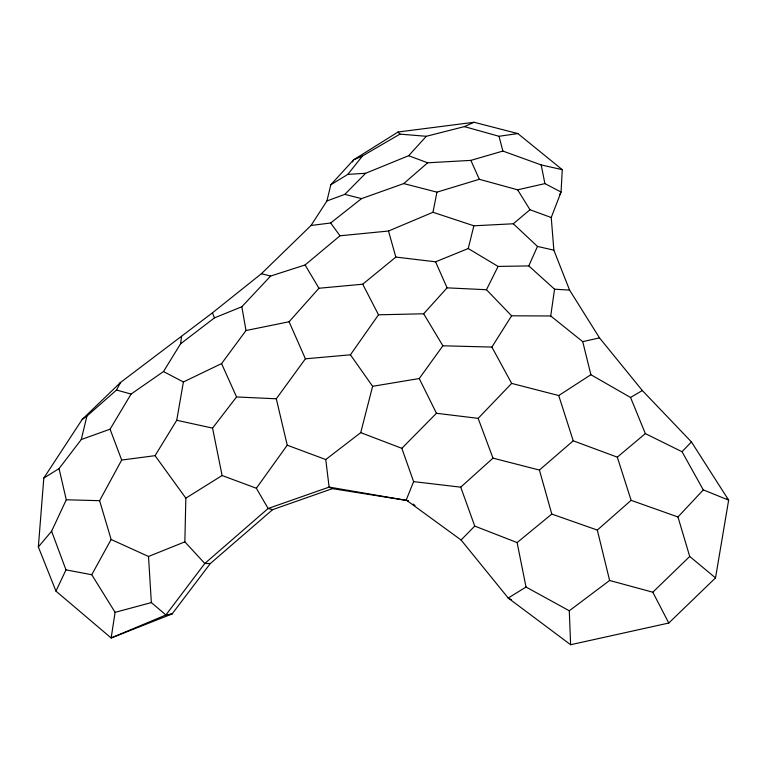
<?xml version="1.0" encoding="UTF-8"?>
<svg xmlns="http://www.w3.org/2000/svg" width="767" height="767" viewBox="0 0 767 767"><rect width="100%" height="100%" fill="white"/><g stroke="black" fill="none" stroke-linecap="round" stroke-linejoin="round"><path stroke-width="1.15" d="M210.321 563.534L204.808 563.486L184.857 541.857L185.844 498.147L155.059 455.665L121.685 460.047L99.614 500.688L111.129 539.489L91.752 574.713L115.098 612.344L111.148 637.971L172.096 613.945L210.321 563.534L272.64 509.643L332.418 488.637L408.236 500.678L329.129 487.093L268.114 508.492L204.808 563.486L165.912 614.961L111.148 637.971L55.972 591.146L38.35 546.948L43.805 478.071L82.194 419.424L120.601 382.407L212.411 312.859L261.394 273.723L311.028 225.479L326.934 200.944L330.807 184.789L353.587 159.833L398.044 132.01L474.073 122.269L517.83 133.563L562.278 169.67L561.051 192.028L551.243 217.531L553.86 250.167L569.574 290.089L599.506 337.892L642.334 390.537L691.422 441.897L728.65 500.142L715.515 577.896L668.776 623.034L570.629 644.731L508.224 598.039L461.082 539.997L406.213 500.026L413.614 481.618L401.841 448.321L360.72 432.646L325.754 459.548L287.242 445.205L276.293 398.792L305.4 358.812L350.414 354.805L378.505 314.806L423.672 313.78L447.084 287.846L486.47 289.725L511.608 315.803L550.725 315.975L582.728 341.641L590.887 374.718L630.551 397.469L645.344 433.604L682.036 451.734L703.301 489.883L728.65 500.142L727.078 498.339M550.725 315.975L554.551 289.197L528.779 265.909L498.09 266.427L468.244 248.546L435.57 261.806L395.839 257.079L362.724 284.212L318.947 288.248L289.101 321.757L245.996 330.529L221.567 363.596L183.399 381.976L163.486 371.564L131.099 394.046L110.074 429.184L81.273 439.549L59.049 468.599L43.805 478.071M163.486 371.564L180.533 343.846L181.606 336.445M155.059 455.665L176.746 420.278L183.399 381.976M180.533 343.846L214.482 317.854L241.845 306.752L270.617 276.053L305.093 264.97L339.992 235.785L388.505 231.03L432.981 212.277L436.941 192.153L479.327 179.296L517.629 189.813L544.906 183.62L561.051 192.028L559.431 195.221M81.273 439.549L86.92 416.059L116.517 390.048L120.601 382.407L119.23 384.305M468.244 248.546L473.862 225.805L513.315 223.772L529.978 209.736L551.243 217.531M360.72 432.646L372.618 386.309L350.414 354.805M528.779 265.909L537.466 246.428L513.315 223.772M38.35 546.948L51.6 531.234L66.278 499.777L59.049 468.599M55.972 591.146L65.972 569.871L51.6 531.234M486.47 289.725L498.09 266.427M352.513 161.962L353.587 159.833L362.503 155.95L399.952 134.129L426.327 136.286L464.38 126.613L474.073 122.269M372.618 386.309L419.242 378.543L442.885 345.792L491.887 347.077L511.608 315.803M272.64 509.643L268.114 508.492L256.36 488.243L287.242 445.205M256.36 488.243L222.104 475.521L212.564 428.111L236.552 396.951L276.293 398.792M330.807 184.789L347.796 174.397L362.503 155.95M347.796 174.397L365.658 173.275L408.648 155.711L426.327 136.286M715.515 577.896L689.715 556.468L677.97 516.977L703.301 489.883M682.036 451.734L691.422 441.897M401.841 448.321L436.452 413.269L478.157 418.36L511.656 383.404L558.731 395.542L590.887 374.718M461.082 539.997L474.744 526.095L460.737 487.17L413.614 481.618M326.934 200.944L344.834 194.367L365.658 173.275M570.629 644.731L569.287 610.772L609.621 580.475L652.813 592.21L689.715 556.468M460.737 487.17L492.989 458.148L539.422 470.056L573.237 440.804L617.31 457.161L631.126 500.333L677.97 516.977M539.422 470.056L551.799 514.072L597.311 530.074L631.126 500.333M311.028 225.479L330.654 222.996L361.545 198.615L403.739 183.581L427.66 162.796L470.861 160.38L502.884 151.061L541.186 164.934L562.278 169.67M617.31 457.161L645.344 433.604M474.744 526.095L517.111 542.576L551.799 514.072M82.194 419.424L86.92 416.059M185.844 498.147L222.104 475.521M569.287 610.772L526.018 587.033L508.224 598.039L511.349 599.717M630.551 397.469L642.334 390.537M111.129 539.489L148.51 556.468L184.857 541.857M115.098 612.344L151.348 602.584L165.912 614.961L172.096 613.945L167.513 615.057M582.728 341.641L599.506 337.892M464.38 126.613L499.02 136.286L517.83 133.563M66.278 499.777L99.614 500.688M554.551 289.197L569.574 290.089M65.972 569.871L91.752 574.713M176.746 420.278L212.564 428.111M537.466 246.428L553.86 250.167M344.834 194.367L361.545 198.615M261.394 273.723L270.617 276.053M403.739 183.581L436.941 192.153M116.517 390.048L131.099 394.046M432.981 212.277L473.862 225.805M408.648 155.711L427.66 162.796M332.418 488.637L329.129 487.093L325.754 459.548M413.087 504.092L415.024 505.463M398.044 132.01L399.952 134.129M330.654 222.996L339.992 235.785M517.629 189.813L529.978 209.736M423.672 313.78L442.885 345.792M305.093 264.97L318.947 288.248M491.887 347.077L511.656 383.404M652.813 592.21L668.776 623.034M362.724 284.212L378.505 314.806M419.242 378.543L436.452 413.269M221.567 363.596L236.552 396.951M470.861 160.38L479.327 179.296M435.57 261.806L447.084 287.846M289.101 321.757L305.4 358.812M212.411 312.859L214.482 317.854M110.074 429.184L121.685 460.047M478.157 418.36L492.989 458.148M558.731 395.542L573.237 440.804M388.505 231.03L395.839 257.079M499.02 136.286L502.884 151.061M597.311 530.074L609.621 580.475M517.111 542.576L526.018 587.033M541.186 164.934L544.906 183.62M241.845 306.752L245.996 330.529M148.51 556.468L151.348 602.584"/></g></svg>
